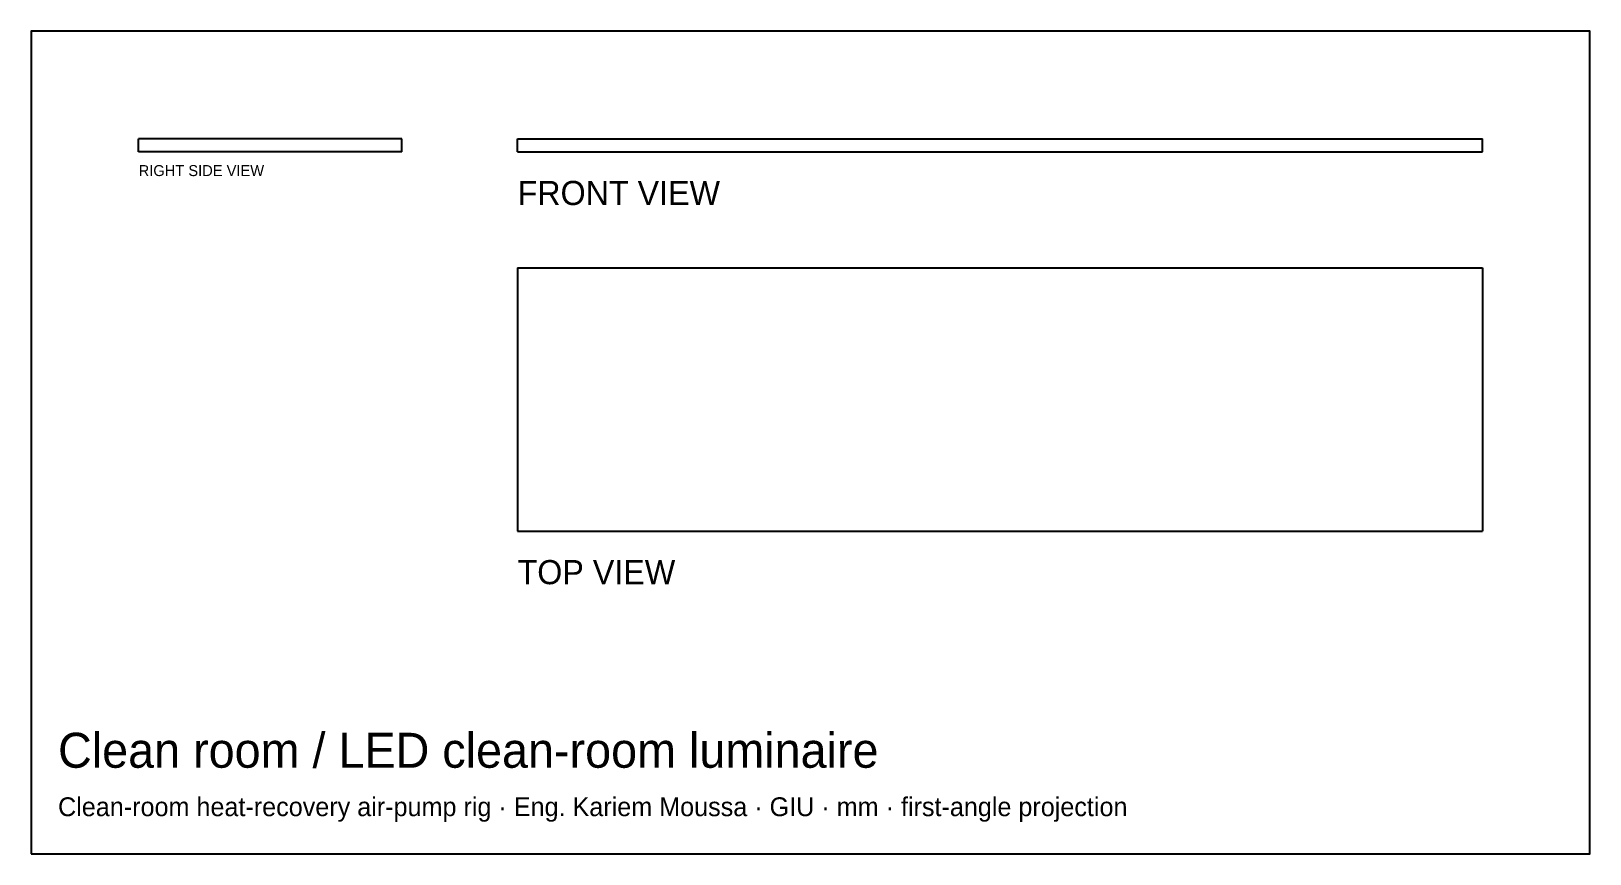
# Model space of a CAD drawing. Header units: millimetres. Extents: x 19 to 375, y 236 to 424.
import ezdxf

# ---------------------------------------------------------------- set-up
doc = ezdxf.new("R2010")
doc.units = ezdxf.units.MM
for name, color, linetype in [('BORDER', 7, 'Continuous'), ('HIDDEN', 8, 'Continuous'), ('TEXT', 5, 'Continuous'), ('VISIBLE', 7, 'Continuous')]:
    doc.layers.add(name, color=color, linetype=linetype)

msp = doc.modelspace()

# ---------------------------------------------------------------- linework, layer by layer
at = {"layer": 'BORDER'}
msp.add_lwpolyline([(19.088, 236.064), (374.512, 236.064), (374.512, 423.512), (19.088, 423.512)], close=True, dxfattribs=at)
at = {"layer": 'HIDDEN'}
for points in [[(103.6, 399), (43.6, 399)], [(43.6, 396), (43.6, 399)], [(103.6, 396), (103.6, 399)], [(130, 399), (350, 399)], [(130, 396), (130, 399)], [(350, 396), (350, 399)], [(103.6, 396), (43.6, 396)], [(130, 396), (350, 396)], [(130, 369.6), (350, 369.6)], [(130, 369.6), (130, 309.6)], [(350, 369.6), (350, 309.6)], [(130, 309.6), (350, 309.6)]]:
    msp.add_lwpolyline(points, dxfattribs=at)
at = {"layer": 'VISIBLE'}
for points in [[(103.6, 399), (43.6, 399)], [(43.6, 396), (43.6, 399)], [(103.6, 396), (103.6, 399)], [(130, 399), (350, 399)], [(130, 396), (130, 399)], [(350, 396), (350, 399)], [(103.6, 396), (43.6, 396)], [(130, 396), (350, 396)], [(130, 369.6), (350, 369.6)], [(130, 369.6), (130, 309.6)], [(350, 369.6), (350, 309.6)], [(130, 309.6), (350, 309.6)]]:
    msp.add_lwpolyline(points, dxfattribs=at)

# ---------------------------------------------------------------- texts
at = {"layer": 'TEXT'}
for s, height, p in [('RIGHT SIDE VIEW', 2.5, (43.6, 390.5)), ('FRONT VIEW', 5.5, (130, 383.9)), ('TOP VIEW', 5.5, (130, 297.5)), ('Clean room / LED clean-room luminaire', 7.9664, (25.216, 255.674)), ('Clean-room heat-recovery air-pump rig · Eng. Kariem Moussa · GIU · mm · first-angle projection', 4.2896, (25.216, 244.643))]:
    msp.add_text(s, height=height, dxfattribs=at).set_placement(p)

doc.saveas('drawing.dxf')
